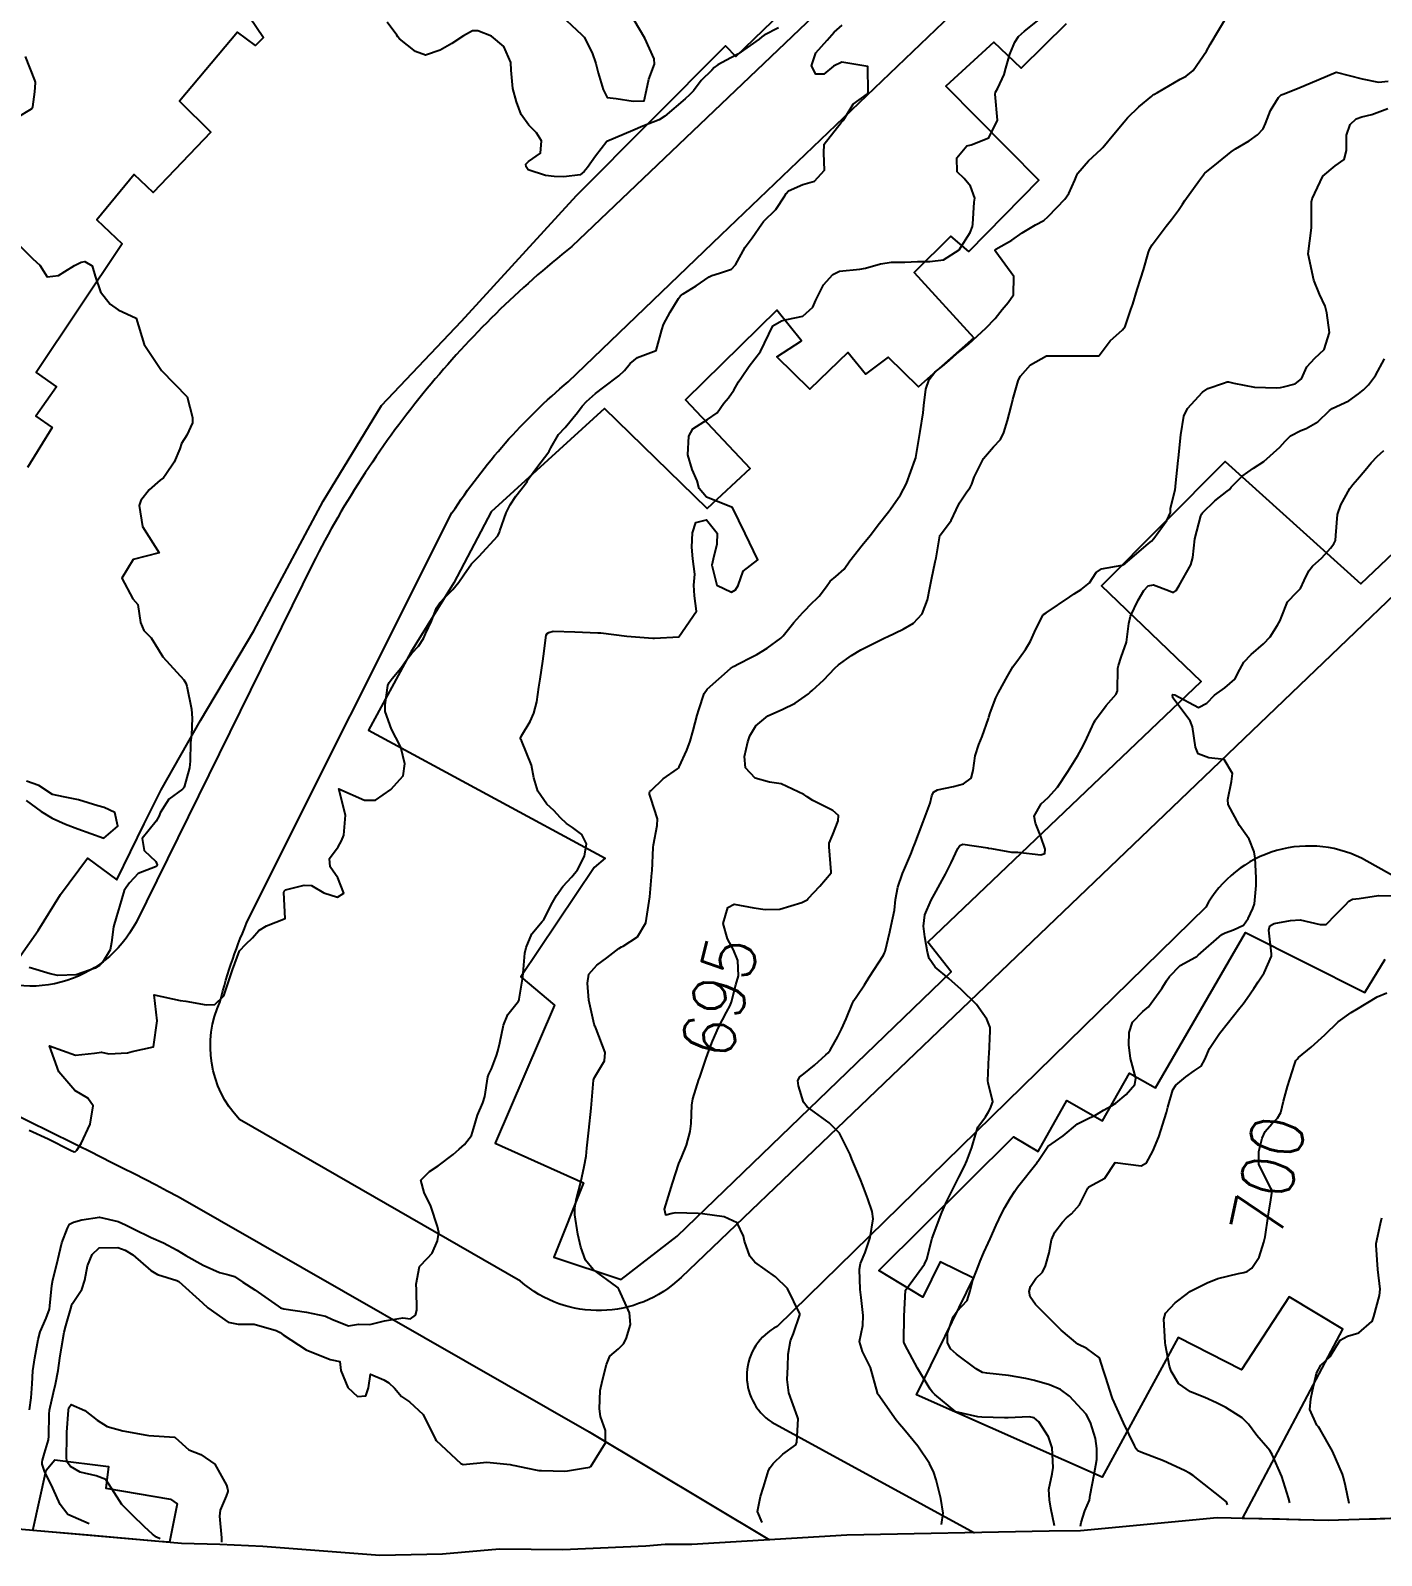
# Model space of a CAD drawing. Header units: metres. Extents: x 292545 to 299085, y 7450245 to 7463078.
# Drawn here: x 293152.5 to 293256.3, y 7462536.4 to 7462653.6 of the extents above; entities that cross this region are included whole.
import ezdxf
from ezdxf.enums import TextEntityAlignment as Align

# ---------------------------------------------------------------- set-up
doc = ezdxf.new("R2010")
doc.units = ezdxf.units.M
for name, color, linetype in [('Area', 45, 'Continuous'), ('Cotas', 45, 'Continuous'), ('Curvas de Nivel 1m', 11, 'Continuous'), ('Curvas de Nivel 5m', 15, 'Continuous'), ('Edificações', 30, 'Continuous'), ('Vias Primárias', 230, 'Continuous')]:
    doc.layers.add(name, color=color, linetype=linetype)
doc.styles.add('Style-STANDARD', font='STANDARD.shx')

msp = doc.modelspace()

# ---------------------------------------------------------------- linework, layer by layer
at = {"layer": 'Area'}
msp.add_polyline3d([(293258.6, 7462539.28, 706.24), (293252.21, 7462539.1, 706.04), (293243.68, 7462539.3, 699.87), (293233.19, 7462538.29, 698.91), (293230.79, 7462538.26, 696.91), (293215.23, 7462537.95, 695.43), (293203.32, 7462537.25, 694.7), (293201.28, 7462537.23, 694.63), (293199.79, 7462537.12, 694.3), (293193.41, 7462536.84, 694.23), (293188.53, 7462536.88, 694.74), (293184.15, 7462536.49, 694.28), (293179.34, 7462536.4, 694.72), (293170.36, 7462537.08, 694.52), (293167.04, 7462537.24, 695.25), (293164.11, 7462537.33, 699.5), (293149.76, 7462538.58, 695.29)], dxfattribs=at)
at = {"layer": 'Curvas de Nivel 1m', "flags": 128}
for points, elevation in [([(293192.9, 7462655.12), (293194.88, 7462653.29), (293195.04, 7462653.1), (293195.67, 7462651.9), (293195.95, 7462651.08), (293196.13, 7462650.37), (293196.5, 7462649.08), (293196.82, 7462648.47), (293197.5, 7462648.38), (293198.82, 7462648.19), (293199.65, 7462648.21), (293199.84, 7462649.04), (293200.01, 7462649.87), (293200.45, 7462651.03), (293200.44, 7462651.45), (293199.71, 7462653.04), (293198.89, 7462654.41)], 692), ([(293152.39, 7462569.08), (293153.87, 7462568.43), (293155.58, 7462567.56), (293155.86, 7462567.43), (293155.96, 7462567.46), (293156.06, 7462567.56), (293156.39, 7462568.07), (293157.08, 7462569.54), (293157.33, 7462570.97), (293156.9, 7462571.54), (293155.91, 7462572.15), (293154.69, 7462573.57), (293153.95, 7462575.58), (293155.95, 7462574.85), (293157.41, 7462575), (293157.95, 7462575.08), (293158.51, 7462574.96), (293159.95, 7462575.04), (293160.31, 7462575.14), (293161.95, 7462575.49), (293162.23, 7462577.49), (293162, 7462579.49), (293164, 7462579.07), (293164.45, 7462579), (293165.99, 7462578.72), (293166.67, 7462578.75), (293167.35, 7462579.42), (293168.02, 7462581.41), (293168.57, 7462582.87), (293169.05, 7462583.4), (293169.56, 7462583.88), (293170.06, 7462584.43), (293170.65, 7462584.8), (293172.07, 7462585.37), (293171.96, 7462587.37), (293172, 7462587.47), (293172.1, 7462587.57), (293173.53, 7462587.92), (293174.1, 7462587.9), (293175.04, 7462587.33), (293176.09, 7462586.99), (293176.59, 7462587.31), (293176.11, 7462588.48), (293175.52, 7462589.33), (293175.48, 7462589.98), (293176.14, 7462590.88), (293176.39, 7462591.32), (293176.59, 7462591.76), (293176.7, 7462593.31), (293176.19, 7462595.32), (293178.18, 7462594.46), (293179.01, 7462594.45), (293180.19, 7462595.27), (293181.14, 7462596.33), (293181.26, 7462597.26), (293180.95, 7462598.54), (293180.58, 7462599.27), (293180.24, 7462599.91), (293179.76, 7462601.28), (293179.75, 7462601.79), (293179.97, 7462603.27), (293180.06, 7462603.5), (293180.29, 7462603.81), (293180.95, 7462604.61), (293181.42, 7462605.26), (293181.8, 7462605.76), (293182.32, 7462606.3), (293182.69, 7462606.88), (293182.86, 7462607.24), (293183.32, 7462608.21), (293183.71, 7462609.23), (293183.95, 7462609.63), (293184.37, 7462610.05), (293184.95, 7462610.64), (293185.42, 7462611.21), (293185.81, 7462611.78), (293186.4, 7462612.61), (293186.96, 7462613.19), (293188.42, 7462614.77), (293188.54, 7462615.05), (293188.57, 7462615.17), (293189.06, 7462616.55), (293189.36, 7462617.16), (293189.8, 7462617.82), (293190.47, 7462618.66), (293190.66, 7462618.96), (293190.78, 7462619.15), (293191.48, 7462620.14), (293192.25, 7462621.13), (293192.36, 7462621.27), (293192.5, 7462621.54), (293193.08, 7462622.56), (293193.6, 7462623.11), (293194.53, 7462624.26), (293194.89, 7462624.75), (293195.22, 7462625.09), (293195.91, 7462625.72), (293196.55, 7462626.21), (293197.72, 7462627.06), (293198.14, 7462627.48), (293198.58, 7462628.02), (293199.15, 7462628.48), (293200.59, 7462629.03), (293201.01, 7462630.62), (293201.15, 7462631.02), (293201.67, 7462631.97), (293202.3, 7462633.01), (293202.44, 7462633.21), (293202.65, 7462633.37), (293203.65, 7462634), (293204.66, 7462634.68), (293204.85, 7462634.79), (293205.44, 7462634.97), (293206.36, 7462635.27), (293206.67, 7462635.61), (293207.43, 7462636.95), (293207.95, 7462637.69), (293208.71, 7462638.75), (293208.78, 7462638.86), (293208.84, 7462638.93), (293209.79, 7462639.85), (293210.48, 7462640.91), (293210.57, 7462641.08), (293210.74, 7462641.28), (293211.85, 7462641.79), (293212.74, 7462642.04), (293213.51, 7462642.88), (293213.47, 7462644.19), (293213.49, 7462644.88), (293214.8, 7462646.54), (293214.96, 7462646.7), (293215.05, 7462646.86), (293215.72, 7462647.95), (293216.82, 7462648.74), (293216.88, 7462648.84), (293216.85, 7462650.84), (293214.86, 7462651.19), (293214.22, 7462650.87), (293213.47, 7462650.25), (293212.84, 7462650.27), (293212.52, 7462650.89), (293212.86, 7462651.89), (293213.73, 7462652.87), (293214.26, 7462653.49), (293214.88, 7462654.02)], 692), ([(293152.43, 7462547.6), (293152.56, 7462548.52), (293152.64, 7462549.6), (293152.67, 7462550.58), (293152.83, 7462551.59), (293153.1, 7462553), (293153.25, 7462553.59), (293153.7, 7462554.63), (293153.95, 7462555.33), (293154, 7462555.58), (293154.15, 7462557.16), (293154.22, 7462557.58), (293154.53, 7462558.8), (293154.7, 7462559.57), (293154.92, 7462560.43), (293155.34, 7462561.56), (293155.5, 7462561.86), (293155.8, 7462562.03), (293156.45, 7462562.2), (293157.8, 7462562.4), (293159.23, 7462562.07), (293159.79, 7462561.81), (293160.41, 7462561.5), (293161.78, 7462560.85), (293162.72, 7462560.42), (293163.77, 7462559.87), (293164.45, 7462559.45), (293165.76, 7462558.72), (293167.03, 7462558.14), (293167.75, 7462557.96), (293168.17, 7462557.83), (293168.83, 7462557.4), (293169.73, 7462556.81), (293171.54, 7462555.55), (293171.71, 7462555.43), (293171.96, 7462555.37), (293173.71, 7462555.09), (293175.17, 7462554.79), (293175.71, 7462554.55), (293176.95, 7462554.06), (293177.7, 7462554.18), (293178.57, 7462554.15), (293179.7, 7462554.43), (293181.12, 7462554.67), (293181.71, 7462554.59), (293182.08, 7462554.88), (293182.18, 7462555.25), (293182.16, 7462556.82), (293182.15, 7462557.25), (293182.39, 7462558.61), (293183, 7462559.24), (293183.37, 7462559.63), (293183.78, 7462560.59), (293183.87, 7462561.23), (293183.79, 7462561.69), (293183.27, 7462563.24), (293182.76, 7462564.31), (293182.5, 7462565.24), (293183.16, 7462565.92), (293183.84, 7462566.34), (293184.98, 7462567.21), (293185.45, 7462567.62), (293185.86, 7462567.98), (293186.38, 7462568.69), (293186.55, 7462569.19), (293186.85, 7462570.24), (293187.26, 7462571.19), (293187.41, 7462571.68), (293187.65, 7462573.18), (293187.72, 7462573.39), (293187.93, 7462573.8), (293188.3, 7462574.82), (293188.41, 7462575.17), (293188.58, 7462575.8), (293188.85, 7462577.17), (293189.18, 7462577.97), (293190, 7462579), (293190.05, 7462579.1), (293190.06, 7462579.15), (293190.33, 7462580.84), (293190.36, 7462581.15), (293190.49, 7462582.7), (293190.58, 7462583.14), (293191.02, 7462584.17), (293191.82, 7462585.13), (293191.94, 7462585.27), (293192.08, 7462585.54), (293192.61, 7462586.6), (293192.91, 7462587.12), (293193.41, 7462587.81), (293194.11, 7462588.56), (293194.53, 7462589.1), (293195.08, 7462590.14), (293195.22, 7462591.09), (293194.87, 7462591.81), (293194.16, 7462592.36), (293193.7, 7462592.65), (293193.24, 7462593.11), (293192.71, 7462593.67), (293192.18, 7462594.16), (293191.48, 7462595.14), (293191.17, 7462596.17), (293190.99, 7462597.14), (293190.23, 7462599.03), (293190.19, 7462599.11), (293190.16, 7462599.15), (293190.16, 7462599.23), (293190.24, 7462599.39), (293190.9, 7462600.49), (293191.19, 7462601.14), (293191.4, 7462602.01), (293191.57, 7462603.14), (293191.67, 7462603.76), (293191.87, 7462605.13), (293191.92, 7462605.52), (293192.12, 7462607.13), (293192.21, 7462607.26), (293192.34, 7462607.34), (293192.67, 7462607.45), (293194.34, 7462607.4), (293196.09, 7462607.33), (293196.34, 7462607.31), (293198.33, 7462607.06), (293200.33, 7462606.91), (293200.45, 7462606.91), (293202.33, 7462607.01), (293203.69, 7462608.99), (293203.53, 7462610.16), (293203.47, 7462610.99), (293203.55, 7462611.83), (293203.4, 7462613), (293203.31, 7462613.9), (293203.38, 7462615), (293203.63, 7462615.79), (293204.44, 7462616.01), (293205.27, 7462614.97), (293205.25, 7462614.14), (293204.95, 7462612.97), (293204.86, 7462612.51), (293205.24, 7462610.97), (293206.37, 7462610.45), (293206.69, 7462610.63), (293206.89, 7462610.95), (293207.27, 7462612.07), (293208.4, 7462612.94), (293207.42, 7462614.95), (293206.44, 7462616.96), (293204.46, 7462617.74), (293203.89, 7462618.41), (293203.72, 7462618.99), (293203.36, 7462619.87), (293203.01, 7462621), (293203.08, 7462622.44), (293203.41, 7462623), (293204.53, 7462623.71), (293205.28, 7462624.23), (293205.79, 7462624.97), (293206.13, 7462625.38), (293206.55, 7462625.96), (293206.91, 7462626.6), (293207.15, 7462626.95), (293207.72, 7462627.81), (293208.59, 7462628.94), (293209.54, 7462630.92), (293210.22, 7462631.31), (293210.62, 7462631.39), (293211.86, 7462631.66), (293212.63, 7462632.35), (293212.86, 7462632.89), (293213.45, 7462634.08), (293214.15, 7462634.87), (293214.67, 7462635.11), (293216.24, 7462635.27), (293216.67, 7462635.35), (293217.82, 7462635.68), (293218.67, 7462635.81), (293219.69, 7462635.82), (293220.67, 7462635.87), (293221.61, 7462635.85), (293222.67, 7462635.98), (293223.86, 7462636.75), (293224.7, 7462638.1), (293224.88, 7462638.56), (293224.92, 7462638.74), (293225.03, 7462640.43), (293225.06, 7462640.74), (293224.74, 7462641.64), (293224.24, 7462642.24), (293223.72, 7462642.76), (293223.68, 7462643.84), (293224.46, 7462644.74), (293224.78, 7462644.84), (293226.15, 7462645.37), (293226.8, 7462646.72), (293226.62, 7462648.72), (293226.66, 7462648.88), (293226.83, 7462649.18), (293227.33, 7462650.23), (293227.45, 7462650.71), (293227.76, 7462651.81), (293228.14, 7462652.71), (293228.43, 7462653.15), (293228.88, 7462653.57), (293230.27, 7462654.68)], 693), ([(293157.01, 7462538.84), (293155.37, 7462539.56), (293154.79, 7462540.31), (293154.23, 7462541.57), (293153.57, 7462542.88), (293153.41, 7462543.42), (293153.41, 7462543.58), (293153.43, 7462543.73), (293153.58, 7462544.26), (293153.88, 7462545.3), (293153.91, 7462545.58), (293153.93, 7462547.27), (293153.96, 7462547.58), (293154.28, 7462548.93), (293154.43, 7462549.57), (293154.62, 7462550.61), (293154.76, 7462551.57), (293154.88, 7462552.37), (293155.1, 7462553.57), (293155.22, 7462554.04), (293155.64, 7462555.56), (293155.65, 7462555.62), (293155.72, 7462555.76), (293156.44, 7462556.84), (293156.67, 7462557.55), (293156.87, 7462558.66), (293157.23, 7462559.54), (293157.77, 7462560.05), (293159.21, 7462560.08), (293159.77, 7462559.86), (293160.36, 7462559.5), (293161.75, 7462558.3), (293162.25, 7462557.99), (293163.74, 7462557.53), (293163.91, 7462557.46), (293165.72, 7462555.82), (293166.12, 7462555.44), (293167.7, 7462554.33), (293168.47, 7462554.18), (293169.7, 7462554.18), (293171.37, 7462553.7), (293171.69, 7462553.53), (293171.93, 7462553.37), (293173.68, 7462552.21), (293175.54, 7462551.45), (293175.66, 7462551.43), (293176.26, 7462551.31), (293176.36, 7462550.61), (293176.9, 7462549.31), (293177.64, 7462548.63), (293178.27, 7462548.66), (293178.48, 7462549.29), (293178.62, 7462550.33), (293179.65, 7462549.89), (293180.04, 7462549.66), (293180.48, 7462549.27), (293181.01, 7462548.63), (293181.63, 7462548.22), (293182.68, 7462547.24), (293183.59, 7462545.37), (293183.68, 7462545.23), (293185.58, 7462543.46), (293185.74, 7462543.38), (293187.58, 7462543.57), (293189.35, 7462543.38), (293189.57, 7462543.34), (293189.73, 7462543.31), (293190.57, 7462543.14), (293191.57, 7462542.94), (293191.78, 7462542.92), (293193.57, 7462542.89), (293193.77, 7462542.91), (293195.01, 7462543.1), (293195.48, 7462543.19), (293195.57, 7462543.24), (293196.7, 7462545.07), (293196.68, 7462546), (293196.3, 7462547.08), (293196.22, 7462547.67), (293196.28, 7462549.08), (293196.45, 7462549.88), (293196.77, 7462551.07), (293197.01, 7462551.73), (293197.68, 7462552.29), (293198.07, 7462552.67), (293198.28, 7462553.05), (293198.6, 7462554.15), (293198.53, 7462555.05), (293197.73, 7462556.83), (293197.65, 7462556.97), (293197.55, 7462557.06), (293195.75, 7462558.38), (293195.15, 7462559.1), (293194.78, 7462560.1), (293194.56, 7462561.1), (293194.32, 7462562.59), (293194.32, 7462563.1), (293194.43, 7462563.72), (293194.78, 7462565.1), (293195.06, 7462566.31), (293195.19, 7462567.09), (293195.25, 7462567.7), (293195.42, 7462569.09), (293195.59, 7462570.78), (293195.62, 7462571.08), (293195.77, 7462572.93), (293195.81, 7462573.08), (293195.85, 7462573.15), (293195.93, 7462573.27), (293196.61, 7462574.41), (293196.65, 7462575.07), (293195.97, 7462576.87), (293195.91, 7462577.01), (293195.87, 7462577.08), (293195.81, 7462577.25), (293195.42, 7462579.09), (293195.31, 7462580.39), (293195.42, 7462581.09), (293196.03, 7462581.77), (293196.78, 7462582.33), (293197.71, 7462583.06), (293197.93, 7462583.17), (293198.05, 7462583.23), (293199.15, 7462583.95), (293199.8, 7462585.03), (293200.09, 7462587.03), (293200.26, 7462588.88), (293200.27, 7462589.03), (293200.36, 7462590.81), (293200.38, 7462591.03), (293200.67, 7462592.51), (293200.69, 7462593.02), (293200.18, 7462594.62), (293200.08, 7462594.93), (293200.07, 7462595.03), (293200.1, 7462595.11), (293200.19, 7462595.21), (293201.13, 7462596.09), (293202.21, 7462596.86), (293202.29, 7462596.93), (293202.35, 7462597.01), (293202.93, 7462598.3), (293203.19, 7462599), (293203.43, 7462599.81), (293203.74, 7462601), (293203.85, 7462601.41), (293204.28, 7462602.65), (293204.51, 7462602.99), (293206.3, 7462604.57), (293206.53, 7462604.73), (293206.95, 7462604.95), (293207.85, 7462605.41), (293208.31, 7462605.65), (293209.12, 7462606.13), (293210.17, 7462606.91), (293210.33, 7462607.08), (293211.15, 7462608.1), (293211.85, 7462608.89), (293212.1, 7462609.15), (293212.36, 7462609.41), (293213.11, 7462610.14), (293213.67, 7462610.88), (293213.95, 7462611.3), (293214.38, 7462611.66), (293215.03, 7462612.22), (293215.47, 7462612.85), (293216.42, 7462614.06), (293216.77, 7462614.48), (293217.04, 7462614.83), (293217.64, 7462615.62), (293218.44, 7462616.62), (293218.59, 7462616.82), (293219.35, 7462617.92), (293219.81, 7462618.8), (293220.49, 7462620.64), (293220.53, 7462620.76), (293220.54, 7462620.79), (293220.82, 7462622.48), (293220.86, 7462622.79), (293221.09, 7462624.23), (293221.14, 7462624.78), (293221.3, 7462626.04), (293221.57, 7462626.78), (293221.99, 7462627.36), (293222.58, 7462627.82), (293223.1, 7462628.25), (293223.66, 7462628.76), (293224.17, 7462629.18), (293224.6, 7462629.52), (293225.91, 7462630.73), (293226.62, 7462631.47), (293227.18, 7462632.16), (293227.63, 7462632.71), (293228.04, 7462633.3), (293228.06, 7462634.71), (293226.68, 7462636.61), (293226.63, 7462636.67), (293226.62, 7462636.72), (293226.64, 7462636.77), (293226.68, 7462636.81), (293227.91, 7462637.49), (293228.7, 7462638.07), (293229.74, 7462638.68), (293230.36, 7462639.02), (293230.71, 7462639.31), (293231.37, 7462640.02), (293231.98, 7462640.66), (293232.29, 7462641.1), (293232.75, 7462642.11), (293232.9, 7462642.5), (293232.98, 7462642.65), (293233.8, 7462643.6), (293234.77, 7462644.49), (293234.91, 7462644.63), (293235.76, 7462645.64), (293236.54, 7462646.6), (293236.81, 7462646.9), (293237.67, 7462647.74), (293238.66, 7462648.58), (293238.76, 7462648.65), (293238.82, 7462648.69), (293239.1, 7462648.85), (293240.84, 7462649.87), (293241.3, 7462650.1), (293241.86, 7462650.54), (293242.87, 7462652.04), (293243.16, 7462652.53), (293243.79, 7462653.61), (293244.33, 7462654.52)], 694), ([(293209.99, 7462653.81), (293208.88, 7462653.26), (293208.69, 7462653.12), (293208.5, 7462652.94), (293206.86, 7462651.79), (293206.31, 7462651.52), (293205.31, 7462650.98), (293205.05, 7462650.77), (293204.85, 7462650.58), (293204.05, 7462649.78), (293203.46, 7462648.99), (293203.15, 7462648.66), (293202.82, 7462648.37), (293201.26, 7462647.02), (293200.8, 7462646.76), (293199.56, 7462646.27), (293198.79, 7462645.92), (293196.78, 7462645.08), (293195.91, 7462643.95), (293195.3, 7462643.09), (293195.06, 7462642.78), (293194.75, 7462642.51), (293193.49, 7462642.37), (293192.75, 7462642.39), (293192.08, 7462642.46), (293190.75, 7462642.91), (293190.58, 7462643.15), (293190.57, 7462643.33), (293190.76, 7462643.55), (293191.7, 7462644.2), (293191.78, 7462645.14), (293191.39, 7462645.74), (293190.79, 7462646.35), (293190.2, 7462647.16), (293189.85, 7462648.13), (293189.57, 7462649.16), (293189.43, 7462650.58), (293189.42, 7462651.16), (293188.87, 7462652.38), (293187.94, 7462653.18), (293186.88, 7462653.6), (293186.48, 7462653.6), (293185.77, 7462653.21), (293184.87, 7462652.61), (293183.99, 7462652.1), (293182.86, 7462651.73), (293182.1, 7462652.01), (293180.87, 7462652.97), (293180.74, 7462653.13), (293180.65, 7462653.26), (293179.91, 7462654.25)], 692), ([(293151.48, 7462646.93), (293152.59, 7462647.6), (293152.68, 7462647.74), (293152.83, 7462648.91), (293152.88, 7462649.6), (293152.88, 7462649.65), (293152.83, 7462649.8), (293152.12, 7462651.61)], 691), ([(293222.52, 7462538.77), (293222.64, 7462539.66), (293222.45, 7462540.77), (293222.11, 7462542.22), (293221.93, 7462542.78), (293221.58, 7462543.46), (293220.7, 7462544.79), (293219.61, 7462546.1), (293219.28, 7462546.48), (293219.03, 7462546.81), (293217.64, 7462548.76), (293217.6, 7462548.83), (293217.58, 7462548.89), (293217.06, 7462550.84), (293216.45, 7462552.07), (293216.2, 7462552.84), (293216.47, 7462554.08), (293216.49, 7462554.84), (293216.34, 7462556.23), (293216.27, 7462556.84), (293216.2, 7462558.4), (293216.29, 7462558.84), (293216.64, 7462559.7), (293217.02, 7462560.83), (293217.25, 7462562.28), (293217.18, 7462562.83), (293216.85, 7462563.8), (293216.46, 7462564.84), (293216.28, 7462565.29), (293215.85, 7462566.33), (293215.63, 7462566.85), (293215.5, 7462567.22), (293214.68, 7462568.86), (293213.88, 7462569.66), (293212.18, 7462570.89), (293211.91, 7462571.24), (293211.52, 7462572.49), (293211.48, 7462572.9), (293211.63, 7462573.19), (293211.93, 7462573.42), (293212.74, 7462574.08), (293213.63, 7462574.87), (293213.8, 7462575.03), (293213.96, 7462575.24), (293214.55, 7462576.28), (293214.83, 7462576.86), (293215.18, 7462577.66), (293215.67, 7462578.85), (293215.78, 7462579.07), (293216, 7462579.4), (293216.59, 7462580.26), (293216.96, 7462580.84), (293218.04, 7462582.55), (293218.14, 7462582.72), (293218.19, 7462582.82), (293218.54, 7462584.33), (293218.65, 7462584.81), (293218.89, 7462586), (293218.97, 7462586.81), (293219.15, 7462587.76), (293219.52, 7462588.81), (293219.68, 7462589.24), (293220.14, 7462590.3), (293220.29, 7462590.65), (293220.34, 7462590.8), (293220.46, 7462591.11), (293221.11, 7462592.79), (293221.63, 7462594.23), (293221.77, 7462594.78), (293221.89, 7462595.07), (293222.19, 7462595.26), (293223.44, 7462595.51), (293224.2, 7462595.72), (293224.8, 7462596.15), (293224.95, 7462596.74), (293225.1, 7462597.87), (293225.39, 7462598.74), (293225.63, 7462599.35), (293226.11, 7462600.73), (293226.14, 7462600.84), (293226.26, 7462601.18), (293226.69, 7462602.31), (293226.88, 7462602.72), (293227.57, 7462603.98), (293227.99, 7462604.7), (293228.12, 7462604.89), (293228.31, 7462605.12), (293228.97, 7462606.04), (293229.34, 7462606.69), (293229.66, 7462607.36), (293230.29, 7462608.68), (293230.32, 7462608.71), (293230.35, 7462608.74), (293230.54, 7462608.86), (293232.37, 7462610.08), (293232.71, 7462610.31), (293233.23, 7462610.64), (293233.87, 7462611.15), (293234.39, 7462611.96), (293234.8, 7462612.23), (293236.4, 7462612.51), (293236.59, 7462612.61), (293238.42, 7462614.18), (293238.64, 7462614.36), (293238.82, 7462614.58), (293239.83, 7462615.96), (293240.11, 7462616.56), (293240.11, 7462616.9), (293240.47, 7462618.32), (293240.49, 7462618.54), (293240.5, 7462618.56), (293240.5, 7462618.59), (293240.69, 7462620.56), (293240.71, 7462620.77), (293240.89, 7462622.55), (293241.12, 7462623.97), (293241.41, 7462624.55), (293242.56, 7462625.82), (293242.98, 7462626.1), (293244.19, 7462626.51), (293244.46, 7462626.61), (293244.56, 7462626.62), (293244.97, 7462626.51), (293246.56, 7462626.2), (293248.24, 7462626.15), (293248.56, 7462626.18), (293248.8, 7462626.22), (293249.69, 7462626.45), (293250.17, 7462626.85), (293250.58, 7462627.76), (293251.21, 7462628.43), (293251.91, 7462629.1), (293252.33, 7462630.41), (293252.13, 7462631.92), (293251.98, 7462632.42), (293251.56, 7462633.35), (293251.12, 7462634.43), (293250.68, 7462636.44), (293250.93, 7462638.44), (293250.93, 7462640.24), (293250.93, 7462640.44), (293250.98, 7462640.68), (293251.82, 7462642.42), (293252.76, 7462643.22), (293253.46, 7462643.7), (293253.64, 7462644.4), (293253.64, 7462645.56), (293253.91, 7462646.4), (293254.37, 7462646.83), (293254.81, 7462646.97), (293255.58, 7462647.15), (293256.82, 7462647.61)], 696), ([(293151.13, 7462637.62), (293152.67, 7462636.07), (293153.21, 7462635.59), (293153.77, 7462634.69), (293154.66, 7462634.79), (293155.15, 7462635.08), (293155.89, 7462635.56), (293156.4, 7462635.81), (293156.67, 7462635.87), (293157.24, 7462635.54), (293157.46, 7462634.74), (293157.89, 7462633.54), (293158.63, 7462632.57), (293159.24, 7462632.14), (293160.61, 7462631.5), (293161.24, 7462629.49), (293162.57, 7462627.48), (293164.54, 7462625.46), (293164.95, 7462623.87), (293164.94, 7462623.45), (293164.51, 7462622.5), (293164.11, 7462621.86), (293163.98, 7462621.47), (293163.53, 7462620.43), (293162.91, 7462619.48), (293162.71, 7462619.24), (293162.47, 7462619.05), (293161.63, 7462618.32), (293160.99, 7462617.49), (293160.84, 7462617.1), (293161.1, 7462615.49), (293162.4, 7462613.48), (293160.4, 7462612.96), (293159.52, 7462611.52), (293160.36, 7462609.93), (293160.74, 7462609.5), (293160.95, 7462608.11), (293161.22, 7462607.5), (293161.77, 7462606.93), (293162.32, 7462606.06), (293162.66, 7462605.48), (293164.29, 7462603.7), (293164.44, 7462603.46), (293164.51, 7462603.23), (293164.87, 7462601.45), (293164.93, 7462600.77), (293164.87, 7462599.45), (293164.8, 7462598.89), (293164.76, 7462597.45), (293164.73, 7462596.94), (293164.31, 7462595.46), (293164.27, 7462595.38), (293164.19, 7462595.31), (293163.12, 7462594.53), (293162.46, 7462593.48), (293162.38, 7462593.26), (293162.16, 7462592.85), (293161.08, 7462591.5), (293161.23, 7462590.59), (293162.13, 7462589.74), (293162.23, 7462589.48), (293162.22, 7462589.39), (293162.12, 7462589.34), (293160.78, 7462588.83), (293160.1, 7462588.11), (293159.85, 7462587.75), (293159.69, 7462587.51), (293159.33, 7462586.27), (293159.12, 7462585.52), (293158.87, 7462584.72), (293158.73, 7462583.52), (293158.63, 7462582.94), (293158.03, 7462581.97), (293157.81, 7462581.75), (293157.48, 7462581.54), (293156.02, 7462581.04), (293154.61, 7462580.98), (293154.02, 7462581.11), (293152.41, 7462581.6)], 692), ([(293231.18, 7462538.67), (293230.9, 7462540.03), (293230.8, 7462540.67), (293230.76, 7462541.46), (293231, 7462542.67), (293231.09, 7462543.16), (293231.02, 7462544.67), (293230.74, 7462545.53), (293229.99, 7462546.68), (293229.62, 7462546.97), (293229.24, 7462547.06), (293227.62, 7462546.99), (293227.36, 7462546.97), (293225.62, 7462547.03), (293225.29, 7462547.06), (293223.62, 7462547.45), (293222, 7462548.77), (293221.82, 7462548.96), (293221.65, 7462549.18), (293220.66, 7462550.79), (293219.68, 7462552.62), (293219.63, 7462552.74), (293219.61, 7462552.8), (293219.61, 7462552.88), (293219.64, 7462554.8), (293219.73, 7462556.8), (293220.6, 7462557.94), (293221.19, 7462558.79), (293221.37, 7462559.18), (293221.78, 7462560.78), (293222.53, 7462562.77), (293222.93, 7462563.64), (293223.49, 7462564.76), (293223.84, 7462565.49), (293224.27, 7462566.32), (293224.46, 7462566.74), (293224.84, 7462567.76), (293225.13, 7462568.74), (293225.31, 7462569.31), (293225.89, 7462570.11), (293226.13, 7462570.5), (293226.25, 7462570.73), (293226.45, 7462571.26), (293226.09, 7462572.73), (293226.07, 7462572.88), (293226.15, 7462574.73), (293226.16, 7462574.93), (293226.26, 7462576.73), (293226.24, 7462576.99), (293225.98, 7462577.63), (293225.21, 7462578.74), (293224.01, 7462579.91), (293223.07, 7462580.76), (293222.03, 7462581.62), (293221.55, 7462582.29), (293221.44, 7462582.78), (293221.22, 7462583.95), (293221.13, 7462584.78), (293221.22, 7462585.64), (293221.71, 7462586.78), (293222.1, 7462587.45), (293222.57, 7462588.3), (293222.82, 7462588.76), (293223.24, 7462589.65), (293223.77, 7462590.75), (293223.92, 7462590.98), (293224.15, 7462591.08), (293226.08, 7462590.78), (293226.13, 7462590.77), (293226.35, 7462590.73), (293227.9, 7462590.47), (293228.13, 7462590.46), (293228.38, 7462590.45), (293230.13, 7462590.25), (293230.45, 7462590.36), (293230.48, 7462590.68), (293230.15, 7462591.67), (293229.73, 7462592.68), (293229.62, 7462593.23), (293230.18, 7462594.18), (293230.7, 7462594.67), (293231.41, 7462595.45), (293232.21, 7462596.65), (293232.99, 7462597.88), (293233.39, 7462598.64), (293233.67, 7462599.21), (293234.25, 7462600.44), (293234.31, 7462600.57), (293234.35, 7462600.63), (293235.15, 7462601.74), (293235.92, 7462602.61), (293236.03, 7462602.87), (293236.07, 7462604.61), (293236.1, 7462604.82), (293236.31, 7462605.44), (293236.72, 7462606.6), (293236.91, 7462608.04), (293237.03, 7462608.6), (293237.62, 7462609.84), (293238.05, 7462610.58), (293238.38, 7462610.92), (293238.8, 7462611), (293239.94, 7462610.56), (293240.25, 7462610.44), (293240.37, 7462610.44), (293240.54, 7462610.56), (293240.78, 7462610.96), (293241.68, 7462612.54), (293241.83, 7462613.11), (293241.98, 7462614.54), (293242.44, 7462616.3), (293242.51, 7462616.46), (293242.56, 7462616.53), (293243.52, 7462617.46), (293244.47, 7462618.2), (293244.64, 7462618.34), (293244.78, 7462618.51), (293245.61, 7462619.37), (293246.49, 7462619.97), (293247.27, 7462620.48), (293248.5, 7462621.6), (293248.91, 7462622.06), (293249.34, 7462622.45), (293250.11, 7462622.86), (293250.52, 7462623.02), (293251.43, 7462623.54), (293252.33, 7462624.41), (293252.54, 7462624.55), (293253.8, 7462625.15), (293254.56, 7462625.68), (293254.94, 7462626), (293255.33, 7462626.38), (293255.85, 7462627.1), (293256.55, 7462628.37)], 697), ([(293233.2, 7462538.64), (293233.23, 7462538.94), (293233.53, 7462539.84), (293233.87, 7462540.64), (293233.94, 7462541.03), (293234.23, 7462542.63), (293234.44, 7462543.77), (293234.45, 7462544.63), (293234.35, 7462545.38), (293233.97, 7462546.63), (293233.62, 7462547.25), (293232.34, 7462548.65), (293231.65, 7462549.15), (293230.81, 7462549.51), (293229.65, 7462549.86), (293228.98, 7462550.01), (293227.66, 7462550.24), (293225.98, 7462550.41), (293225.66, 7462550.46), (293225.16, 7462550.74), (293223.67, 7462551.86), (293223.21, 7462552.29), (293222.96, 7462552.76), (293222.96, 7462553.49), (293223.4, 7462554.75), (293223.72, 7462555.18), (293224.48, 7462555.99), (293224.72, 7462556.74), (293224.91, 7462557.57), (293225.37, 7462558.73), (293225.49, 7462559.01), (293225.77, 7462559.68), (293226.1, 7462560.41), (293226.24, 7462560.73), (293226.71, 7462561.8), (293227.14, 7462562.72), (293227.37, 7462563.15), (293227.82, 7462563.9), (293228.14, 7462564.4), (293228.36, 7462564.7), (293229.85, 7462566.61), (293229.88, 7462566.65), (293229.9, 7462566.68), (293230.69, 7462567.84), (293231.87, 7462568.66), (293232.97, 7462569.57), (293233.89, 7462570.05), (293234.29, 7462570.23), (293234.96, 7462570.62), (293235.56, 7462570.96), (293235.91, 7462571.16), (293236.7, 7462571.82), (293237.37, 7462572.6), (293237.43, 7462573.09), (293237.03, 7462574.6), (293236.91, 7462575.65), (293236.94, 7462576.6), (293237.18, 7462577.39), (293237.99, 7462578.2), (293238.41, 7462578.58), (293239.43, 7462579.99), (293239.8, 7462580.56), (293240.03, 7462580.9), (293240.84, 7462581.74), (293242.04, 7462582.4), (293242.13, 7462582.45), (293242.23, 7462582.54), (293244.06, 7462584.13), (293244.3, 7462584.26), (293244.95, 7462584.5), (293245.71, 7462584.85), (293246.08, 7462585.36), (293246.44, 7462586.13), (293246.56, 7462586.49), (293246.69, 7462587.9), (293246.69, 7462588.48), (293246.61, 7462590.01), (293246.54, 7462590.49), (293246.15, 7462591.45), (293245.41, 7462592.5), (293244.55, 7462594.13), (293244.51, 7462594.51), (293244.8, 7462595.9), (293244.87, 7462596.5), (293244.22, 7462597.58), (293243.04, 7462597.71), (293242.23, 7462598.03), (293242.03, 7462598.54), (293241.8, 7462600.1), (293241.61, 7462600.55), (293240.28, 7462602.33), (293240.26, 7462602.56), (293240.28, 7462602.59), (293240.43, 7462602.56), (293242.27, 7462601.58), (293242.9, 7462601.9), (293243.48, 7462602.52), (293244.29, 7462603.1), (293245.04, 7462603.76), (293245.43, 7462604.5), (293245.74, 7462605.06), (293246.31, 7462605.65), (293247.26, 7462606.48), (293247.77, 7462607.02), (293248.34, 7462607.91), (293248.54, 7462608.27), (293248.61, 7462608.46), (293249.11, 7462609.71), (293249.82, 7462610.45), (293250.09, 7462610.73), (293250.38, 7462611.34), (293250.73, 7462612.09), (293251.02, 7462612.43), (293251.74, 7462613.09), (293252.41, 7462613.83), (293252.67, 7462614.16), (293252.78, 7462614.41), (293252.82, 7462614.81), (293252.94, 7462616.41), (293253.19, 7462617.15), (293253.9, 7462618.4), (293254.13, 7462618.73), (293254.47, 7462619.13), (293255.06, 7462619.81), (293255.53, 7462620.38), (293255.99, 7462620.88), (293256.5, 7462621.34)], 698), ([(293152.18, 7462594.44), (293153.33, 7462593.59), (293154.16, 7462593.07), (293155.2, 7462592.62), (293156.15, 7462592.25), (293158.14, 7462591.53), (293159.22, 7462592.45), (293158.99, 7462593.52), (293158.17, 7462593.9), (293157.68, 7462594.03), (293156.18, 7462594.47), (293155.03, 7462594.71), (293154.18, 7462594.9), (293153.14, 7462595.59), (293152.2, 7462595.91)], 692), ([(293244.49, 7462540.3), (293244.42, 7462540.51), (293243.55, 7462541.22), (293241.86, 7462542.54), (293241.57, 7462542.73), (293241.18, 7462542.94), (293239.58, 7462543.68), (293237.83, 7462544.35), (293237.59, 7462544.45), (293237.47, 7462544.59), (293237.33, 7462544.85), (293236.49, 7462546.6), (293235.64, 7462548.47), (293235.6, 7462548.61), (293235.13, 7462550.09), (293234.95, 7462550.62), (293234.64, 7462551.59), (293233.68, 7462552.32), (293232.99, 7462552.65), (293231.7, 7462553.72), (293230.76, 7462554.67), (293229.72, 7462555.68), (293229.32, 7462556.27), (293229.25, 7462556.69), (293229.35, 7462557.08), (293229.75, 7462557.69), (293230.26, 7462558.17), (293230.51, 7462558.67), (293230.78, 7462559.65), (293230.97, 7462560.67), (293231.21, 7462561.25), (293231.8, 7462562.03), (293232.11, 7462562.35), (293232.49, 7462562.65), (293233.11, 7462563.35), (293233.75, 7462564.63), (293233.83, 7462564.73), (293235.06, 7462565.4), (293235.85, 7462566.61), (293237.85, 7462566.36), (293238.26, 7462566.58), (293238.76, 7462567.47), (293239.2, 7462568.57), (293239.8, 7462570.46), (293239.83, 7462570.56), (293239.91, 7462570.86), (293240.29, 7462572.19), (293240.52, 7462572.55), (293241.28, 7462573.2), (293241.93, 7462573.64), (293242.46, 7462574.01), (293242.75, 7462574.53), (293243.11, 7462575.38), (293243.88, 7462576.52), (293243.97, 7462576.64), (293245.44, 7462578.5), (293245.68, 7462578.81), (293246, 7462579.23), (293246.51, 7462579.99), (293246.85, 7462580.48), (293247.31, 7462581.19), (293247.87, 7462582.47), (293247.88, 7462582.64), (293247.67, 7462584.47), (293247.75, 7462584.79), (293248.07, 7462584.98), (293249.33, 7462585.2), (293250.08, 7462585.25), (293251.6, 7462584.89), (293252.07, 7462584.9), (293252.82, 7462585.68), (293253.55, 7462586.41), (293253.81, 7462586.68), (293254.1, 7462586.85), (293254.61, 7462586.91), (293256.09, 7462587.14), (293257.35, 7462587.1)], 699), ([(293253.83, 7462540.4), (293253.56, 7462541.74), (293253.4, 7462542.4), (293253.32, 7462542.65), (293252.56, 7462544.41), (293251.61, 7462546.09), (293251.47, 7462546.28), (293251.36, 7462546.42), (293250.82, 7462547.62), (293250.9, 7462548.43), (293251.02, 7462549.05), (293251.33, 7462550.42), (293251.67, 7462551.02), (293252.38, 7462551.7), (293252.8, 7462552.41), (293253.14, 7462552.96), (293253.7, 7462553.25), (293254.58, 7462553.51), (293255.59, 7462554.38), (293255.63, 7462554.46), (293255.72, 7462554.76), (293256.17, 7462556.37), (293256.22, 7462556.86), (293256.03, 7462558.38), (293255.91, 7462560.24), (293255.92, 7462560.37), (293256.24, 7462561.92), (293256.34, 7462562.36)], 701)]:
    msp.add_lwpolyline(points, dxfattribs=dict(at, elevation=elevation))
at = {"layer": 'Curvas de Nivel 5m', "flags": 128}
for points, elevation in [([(293208.72, 7462538.93), (293208.38, 7462539.78), (293208.61, 7462540.93), (293208.84, 7462541.64), (293209.21, 7462542.92), (293209.33, 7462543.17), (293209.58, 7462543.48), (293210.31, 7462544.18), (293211.31, 7462544.9), (293211.4, 7462545.1), (293211.49, 7462546.9), (293211.45, 7462547.06), (293210.78, 7462548.91), (293210.65, 7462549.92), (293210.69, 7462550.91), (293210.72, 7462551.87), (293210.9, 7462552.91), (293211.14, 7462553.46), (293211.63, 7462554.9), (293211.63, 7462554.98), (293210.68, 7462556.91), (293209.75, 7462557.82), (293208.16, 7462558.94), (293207.77, 7462559.41), (293207.38, 7462560.55), (293207.3, 7462560.95), (293206.81, 7462561.97), (293205.8, 7462562.44), (293204.13, 7462562.66), (293203.8, 7462562.69), (293202.06, 7462562.74), (293201.8, 7462562.69), (293201.33, 7462562.55), (293201.23, 7462563.02), (293201.83, 7462565.01), (293202.32, 7462566.53), (293202.53, 7462567), (293202.92, 7462567.94), (293203.19, 7462569), (293203.27, 7462569.61), (293203.33, 7462571), (293203.4, 7462571.5), (293203.86, 7462572.99), (293203.88, 7462573.04), (293203.93, 7462573.17), (293204.4, 7462574.54), (293204.55, 7462574.98), (293204.91, 7462575.92), (293205.38, 7462576.97), (293205.98, 7462578.15), (293206.27, 7462578.68), (293206.36, 7462578.96), (293206.71, 7462580.26), (293206.91, 7462580.95), (293206.86, 7462582.13), (293206.52, 7462582.96), (293206.06, 7462583.81), (293205.73, 7462584.97), (293206.09, 7462586.2), (293206.58, 7462586.47), (293208.09, 7462586.19), (293208.96, 7462586.05), (293210.08, 7462586.08), (293211.78, 7462586.58), (293212.09, 7462586.74), (293212.18, 7462586.8), (293212.25, 7462586.89), (293213.15, 7462587.84), (293214.02, 7462588.87), (293214.04, 7462588.95), (293213.87, 7462590.87), (293213.88, 7462591.14), (293214.15, 7462591.82), (293214.56, 7462592.86), (293214.59, 7462593.28), (293214.17, 7462593.66), (293212.63, 7462594.43), (293212.18, 7462594.71), (293212.08, 7462594.79), (293211.94, 7462594.89), (293210.19, 7462595.72), (293209.28, 7462595.85), (293208.2, 7462596.14), (293207.44, 7462596.95), (293207.37, 7462597.8), (293207.63, 7462598.95), (293207.78, 7462599.4), (293208.25, 7462600.18), (293209.16, 7462600.93), (293210.26, 7462601.43), (293211.26, 7462601.91), (293212.28, 7462602.62), (293212.42, 7462602.75), (293212.58, 7462602.89), (293213.47, 7462603.7), (293214.3, 7462604.59), (293214.59, 7462604.87), (293215.59, 7462605.58), (293216.32, 7462606.01), (293216.87, 7462606.29), (293217.96, 7462606.82), (293218.21, 7462606.95), (293218.33, 7462607.01), (293219.56, 7462607.59), (293220.35, 7462608.07), (293221.01, 7462608.79), (293221.43, 7462609.85), (293221.62, 7462610.78), (293221.74, 7462611.41), (293222.02, 7462612.77), (293222.09, 7462613.09), (293222.38, 7462614.77), (293222.39, 7462614.8), (293222.42, 7462614.84), (293223.24, 7462615.96), (293223.63, 7462616.76), (293223.89, 7462617.32), (293224.46, 7462618.16), (293224.72, 7462618.5), (293224.83, 7462618.74), (293225.02, 7462619.28), (293225.73, 7462620.73), (293226.5, 7462621.62), (293227.04, 7462622.18), (293227.31, 7462622.71), (293227.59, 7462623.65), (293227.86, 7462624.71), (293228, 7462625.26), (293228.4, 7462626.7), (293228.45, 7462626.82), (293228.57, 7462627.04), (293229.36, 7462627.91), (293230.59, 7462628.61), (293230.65, 7462628.61), (293232.59, 7462628.61), (293232.64, 7462628.6), (293234.58, 7462628.6), (293234.63, 7462628.63), (293235.46, 7462629.76), (293236.41, 7462630.6), (293236.62, 7462630.86), (293237.07, 7462632.16), (293237.2, 7462632.59), (293237.54, 7462633.7), (293237.83, 7462634.59), (293238.03, 7462635.23), (293238.42, 7462636.58), (293238.49, 7462636.78), (293238.69, 7462637.14), (293239.77, 7462638.57), (293240.19, 7462639.09), (293240.72, 7462639.8), (293241.02, 7462640.27), (293241.2, 7462640.55), (293242.33, 7462642.11), (293242.63, 7462642.53), (293242.69, 7462642.59), (293242.75, 7462642.64), (293243.79, 7462643.49), (293244.77, 7462644.29), (293245.09, 7462644.51), (293246.14, 7462645.13), (293246.79, 7462645.59), (293247.22, 7462646.05), (293247.41, 7462646.47), (293247.8, 7462647.48), (293248.4, 7462648.46), (293248.62, 7462648.66), (293248.83, 7462648.76), (293250.05, 7462649.23), (293250.83, 7462649.56), (293252.84, 7462650.41), (293254.84, 7462649.91), (293256.1, 7462649.64), (293256.84, 7462649.73)], 695), ([(293249.27, 7462540.45), (293249.17, 7462540.83), (293248.67, 7462542.46), (293247.91, 7462544.15), (293247.73, 7462544.47), (293247.59, 7462544.65), (293246.73, 7462545.61), (293246.1, 7462546.49), (293245.62, 7462546.99), (293244.37, 7462547.77), (293243.64, 7462548.14), (293242.74, 7462548.53), (293241.65, 7462548.97), (293240.73, 7462549.63), (293240.17, 7462550.56), (293240.04, 7462550.94), (293239.71, 7462552.57), (293239.69, 7462552.78), (293239.59, 7462554.56), (293239.72, 7462555.02), (293240.47, 7462555.81), (293241.41, 7462556.54), (293241.6, 7462556.68), (293241.74, 7462556.76), (293242.92, 7462557.35), (293243.74, 7462557.7), (293245.33, 7462558.08), (293245.75, 7462558.14), (293246.01, 7462558.23), (293246.35, 7462558.48), (293246.91, 7462559.34), (293247.28, 7462560.48), (293247.37, 7462560.89), (293247.62, 7462562.47), (293247.64, 7462562.63), (293247.82, 7462563.73), (293247.91, 7462564.39), (293247.89, 7462564.47), (293247.82, 7462564.6), (293246.9, 7462566.48), (293246.9, 7462567.44), (293247.14, 7462568.48), (293247.37, 7462568.99), (293247.89, 7462569.58), (293248.34, 7462570.01), (293248.58, 7462570.46), (293248.79, 7462571.33), (293249.09, 7462572.45), (293249.63, 7462574.13), (293249.75, 7462574.44), (293249.83, 7462574.56), (293249.95, 7462574.67), (293250.92, 7462575.47), (293251.97, 7462576.42), (293252.98, 7462577.41), (293253.99, 7462578.14), (293254.42, 7462578.39), (293256, 7462579.35), (293256.73, 7462579.64)], 700), ([(293162.46, 7462537.69), (293162.19, 7462537.81), (293161.88, 7462538.03), (293161.27, 7462538.61), (293160.33, 7462539.5), (293159.53, 7462540.32), (293158.74, 7462541.52), (293158.29, 7462542.25), (293157.56, 7462542.51), (293156.32, 7462542.8), (293155.57, 7462543.23), (293155.31, 7462543.56), (293155.26, 7462543.88), (293155.29, 7462545.56), (293155.3, 7462545.87), (293155.42, 7462547.56), (293155.45, 7462547.74), (293155.63, 7462548.01), (293156.67, 7462547.55), (293157.62, 7462546.79), (293158.39, 7462546.31), (293159.6, 7462545.97), (293161.44, 7462545.65), (293161.59, 7462545.62), (293163.57, 7462545.49), (293163.59, 7462545.49), (293163.63, 7462545.47), (293164.66, 7462544.53), (293165.58, 7462544.16), (293166.66, 7462543.43), (293167.56, 7462541.8), (293167.64, 7462541.51), (293167.66, 7462541.42), (293167.66, 7462541.31), (293167.55, 7462540.97), (293167.07, 7462539.89), (293167.02, 7462539.43), (293167.17, 7462537.76), (293167.19, 7462537.42)], 695)]:
    msp.add_lwpolyline(points, dxfattribs=dict(at, elevation=elevation))
at = {"layer": 'Edificações'}
msp.add_lwpolyline([(293151.08, 7462581.6), (293153.09, 7462584.44), (293154.81, 7462587.21), (293156.89, 7462589.99), (293159.13, 7462588.34), (293161.23, 7462592.64), (293162.54, 7462595.24), (293165.57, 7462600.59), (293169.66, 7462607.48), (293175, 7462617.43), (293179.47, 7462624.79), (293185.63, 7462631.27), (293194.45, 7462640.93), (293205.92, 7462652.43), (293206.71, 7462651.62), (293224.27, 7462668.58), (293241.47, 7462687.17), (293264.33, 7462708.18, -0.084415)], format="xyb", dxfattribs=at)
for points in [[(293169.32, 7462654.68), (293170.41, 7462653.09), (293169.8, 7462652.46), (293168.41, 7462653.48), (293163.96, 7462648.19), (293166.35, 7462645.81), (293161.92, 7462641.16), (293160.48, 7462642.54), (293157.59, 7462639.07), (293159.54, 7462637.22), (293152.93, 7462627.33), (293154.5, 7462626.23), (293152.91, 7462623.98), (293154.16, 7462623.1), (293152.26, 7462620.03)], [(293232.1, 7462654.12), (293228.63, 7462650.72), (293226.54, 7462652.73), (293222.83, 7462649.33), (293230, 7462642.11), (293224.6, 7462636.64), (293223.22, 7462637.82), (293220.42, 7462635.01), (293224.99, 7462630), (293220.74, 7462626.22), (293218.41, 7462628.5), (293216.68, 7462627.2), (293215.3, 7462628.86), (293212.38, 7462626.06), (293209.85, 7462628.54), (293211.75, 7462629.76), (293209.85, 7462632.12), (293202.83, 7462625.23), (293207.8, 7462619.95), (293204.49, 7462616.88), (293196.6, 7462624.56), (293187.91, 7462616.63), (293185.03, 7462611.15), (293181.72, 7462605.82), (293178.48, 7462599.83), (293196.66, 7462590.01), (293195.83, 7462589.27), (293190.19, 7462580.87), (293192.77, 7462578.69), (293188.21, 7462568.1), (293194.99, 7462565.03), (293192.73, 7462559.32), (293197.89, 7462557.61), (293202.19, 7462560.94), (293223.24, 7462581.26), (293221.45, 7462583.53), (293242.47, 7462603.58), (293234.8, 7462610.93), (293244.3, 7462620.5), (293254.73, 7462611.08), (293266.89, 7462622.65)]]:
    msp.add_lwpolyline(points, dxfattribs=at)
at = {"layer": 'Edificações', "elevation": 701.28}
msp.add_lwpolyline([(293258.6, 7462539.28), (293255.91, 7462539.2), (293255.4, 7462539.19), (293252.21, 7462539.1), (293249.95, 7462539.15), (293248.47, 7462539.19), (293247.95, 7462539.2), (293247.15, 7462539.22), (293245.63, 7462539.25), (293253.34, 7462553.8), (293249.23, 7462556.28), (293245.56, 7462550.68), (293240.7, 7462553.16), (293234.85, 7462542.41), (293220.6, 7462548.75), (293224.98, 7462557.72), (293222.41, 7462558.98), (293221.08, 7462556.26), (293217.68, 7462558.31), (293228.04, 7462568.58), (293229.94, 7462567.45), (293232.15, 7462571.36), (293234.89, 7462569.81), (293236.96, 7462573.47), (293238.96, 7462572.34), (293245.86, 7462584.28), (293255.05, 7462579.66), (293256.61, 7462582.24)], dxfattribs=at)
at = {"layer": 'Edificações', "elevation": 696.15}
msp.add_lwpolyline([(293152.68, 7462538.32), (293153.7, 7462542.96), (293154.36, 7462543.76), (293158.5, 7462543.25), (293158.29, 7462541.58), (293163.26, 7462540.72), (293163.76, 7462540.37), (293163.19, 7462537.41), (293162.37, 7462537.48), (293156.94, 7462537.95)], close=True, dxfattribs=at)
at = {"layer": 'Vias Primárias'}
msp.add_lwpolyline([(293504.44, 7462705.22, -0.1031), (293465.27, 7462710.4, 0.074537), (293428.07, 7462717.48), (293400.01, 7462718.59), (293363.91, 7462719.53), (293340.64, 7462720.31), (293319.95, 7462720.14), (293305.36, 7462719.53, 0.044815), (293280.43, 7462715.15, 0.091639), (293265.92, 7462706.17), (293250.95, 7462692.6), (293233.25, 7462675), (293212.66, 7462654.71), (293194.1, 7462637.01, 0.05287), (293182.98, 7462626.09, 0.055011), (293174.19, 7462612.64), (293160.61, 7462585.06, -0.442286), (293147.52, 7462581.64, 0.06492)], format="xyb", dxfattribs=at)
msp.add_lwpolyline([(293353.01, 7462702.82), (293301.82, 7462652.86), (293271.4, 7462623.78), (293240.24, 7462593.89), (293202.5, 7462557.77, -0.387694), (293190.15, 7462557.48), (293168.55, 7462569.92, -0.306102), (293167.08, 7462578.99, -0.043864), (293169.28, 7462585.38), (293184.89, 7462616.53, -0.073392), (293193.83, 7462626.62), (293205.57, 7462637.91), (293236.81, 7462667.82), (293258.21, 7462688.72), (293271.96, 7462702.18, -0.160529), (293286.91, 7462709.52, -0.009672), (293312.17, 7462712.53, -0.00632), (293352.72, 7462713.24, -0.542627), (293356.35, 7462706.79, -0.108381)], format="xyb", close=True, dxfattribs=at)
for points, elevation in [([(293340.33, 7462542.3), (293287.01, 7462571.98), (293255.19, 7462589.78, 0.416387), (293242.81, 7462586.23), (293209.87, 7462554, 0.574005), (293209.46, 7462546.64), (293225.05, 7462538.15)], 707.76), ([(293042.82, 7462546.66), (293094.38, 7462576.99, -0.138084), (293109.22, 7462580.89, -0.057892), (293136.36, 7462577.27, -0.014743), (293163.86, 7462564), (293195.44, 7462545.89), (293209.28, 7462537.6)], 695.74)]:
    msp.add_lwpolyline(points, format="xyb", dxfattribs=dict(at, elevation=elevation))

# ---------------------------------------------------------------- texts
at = {"layer": 'Cotas', "style": 'Style-STANDARD'}
for s, rotation, p in [('695', 75.7323, (293205.44, 7462579.33, 695)), ('700', 77.4713, (293247.6, 7462565.56, 700))]:
    msp.add_text(s, height=4, rotation=rotation, dxfattribs=at).set_placement(p, align=Align.MIDDLE_CENTER)

doc.saveas('drawing.dxf')
